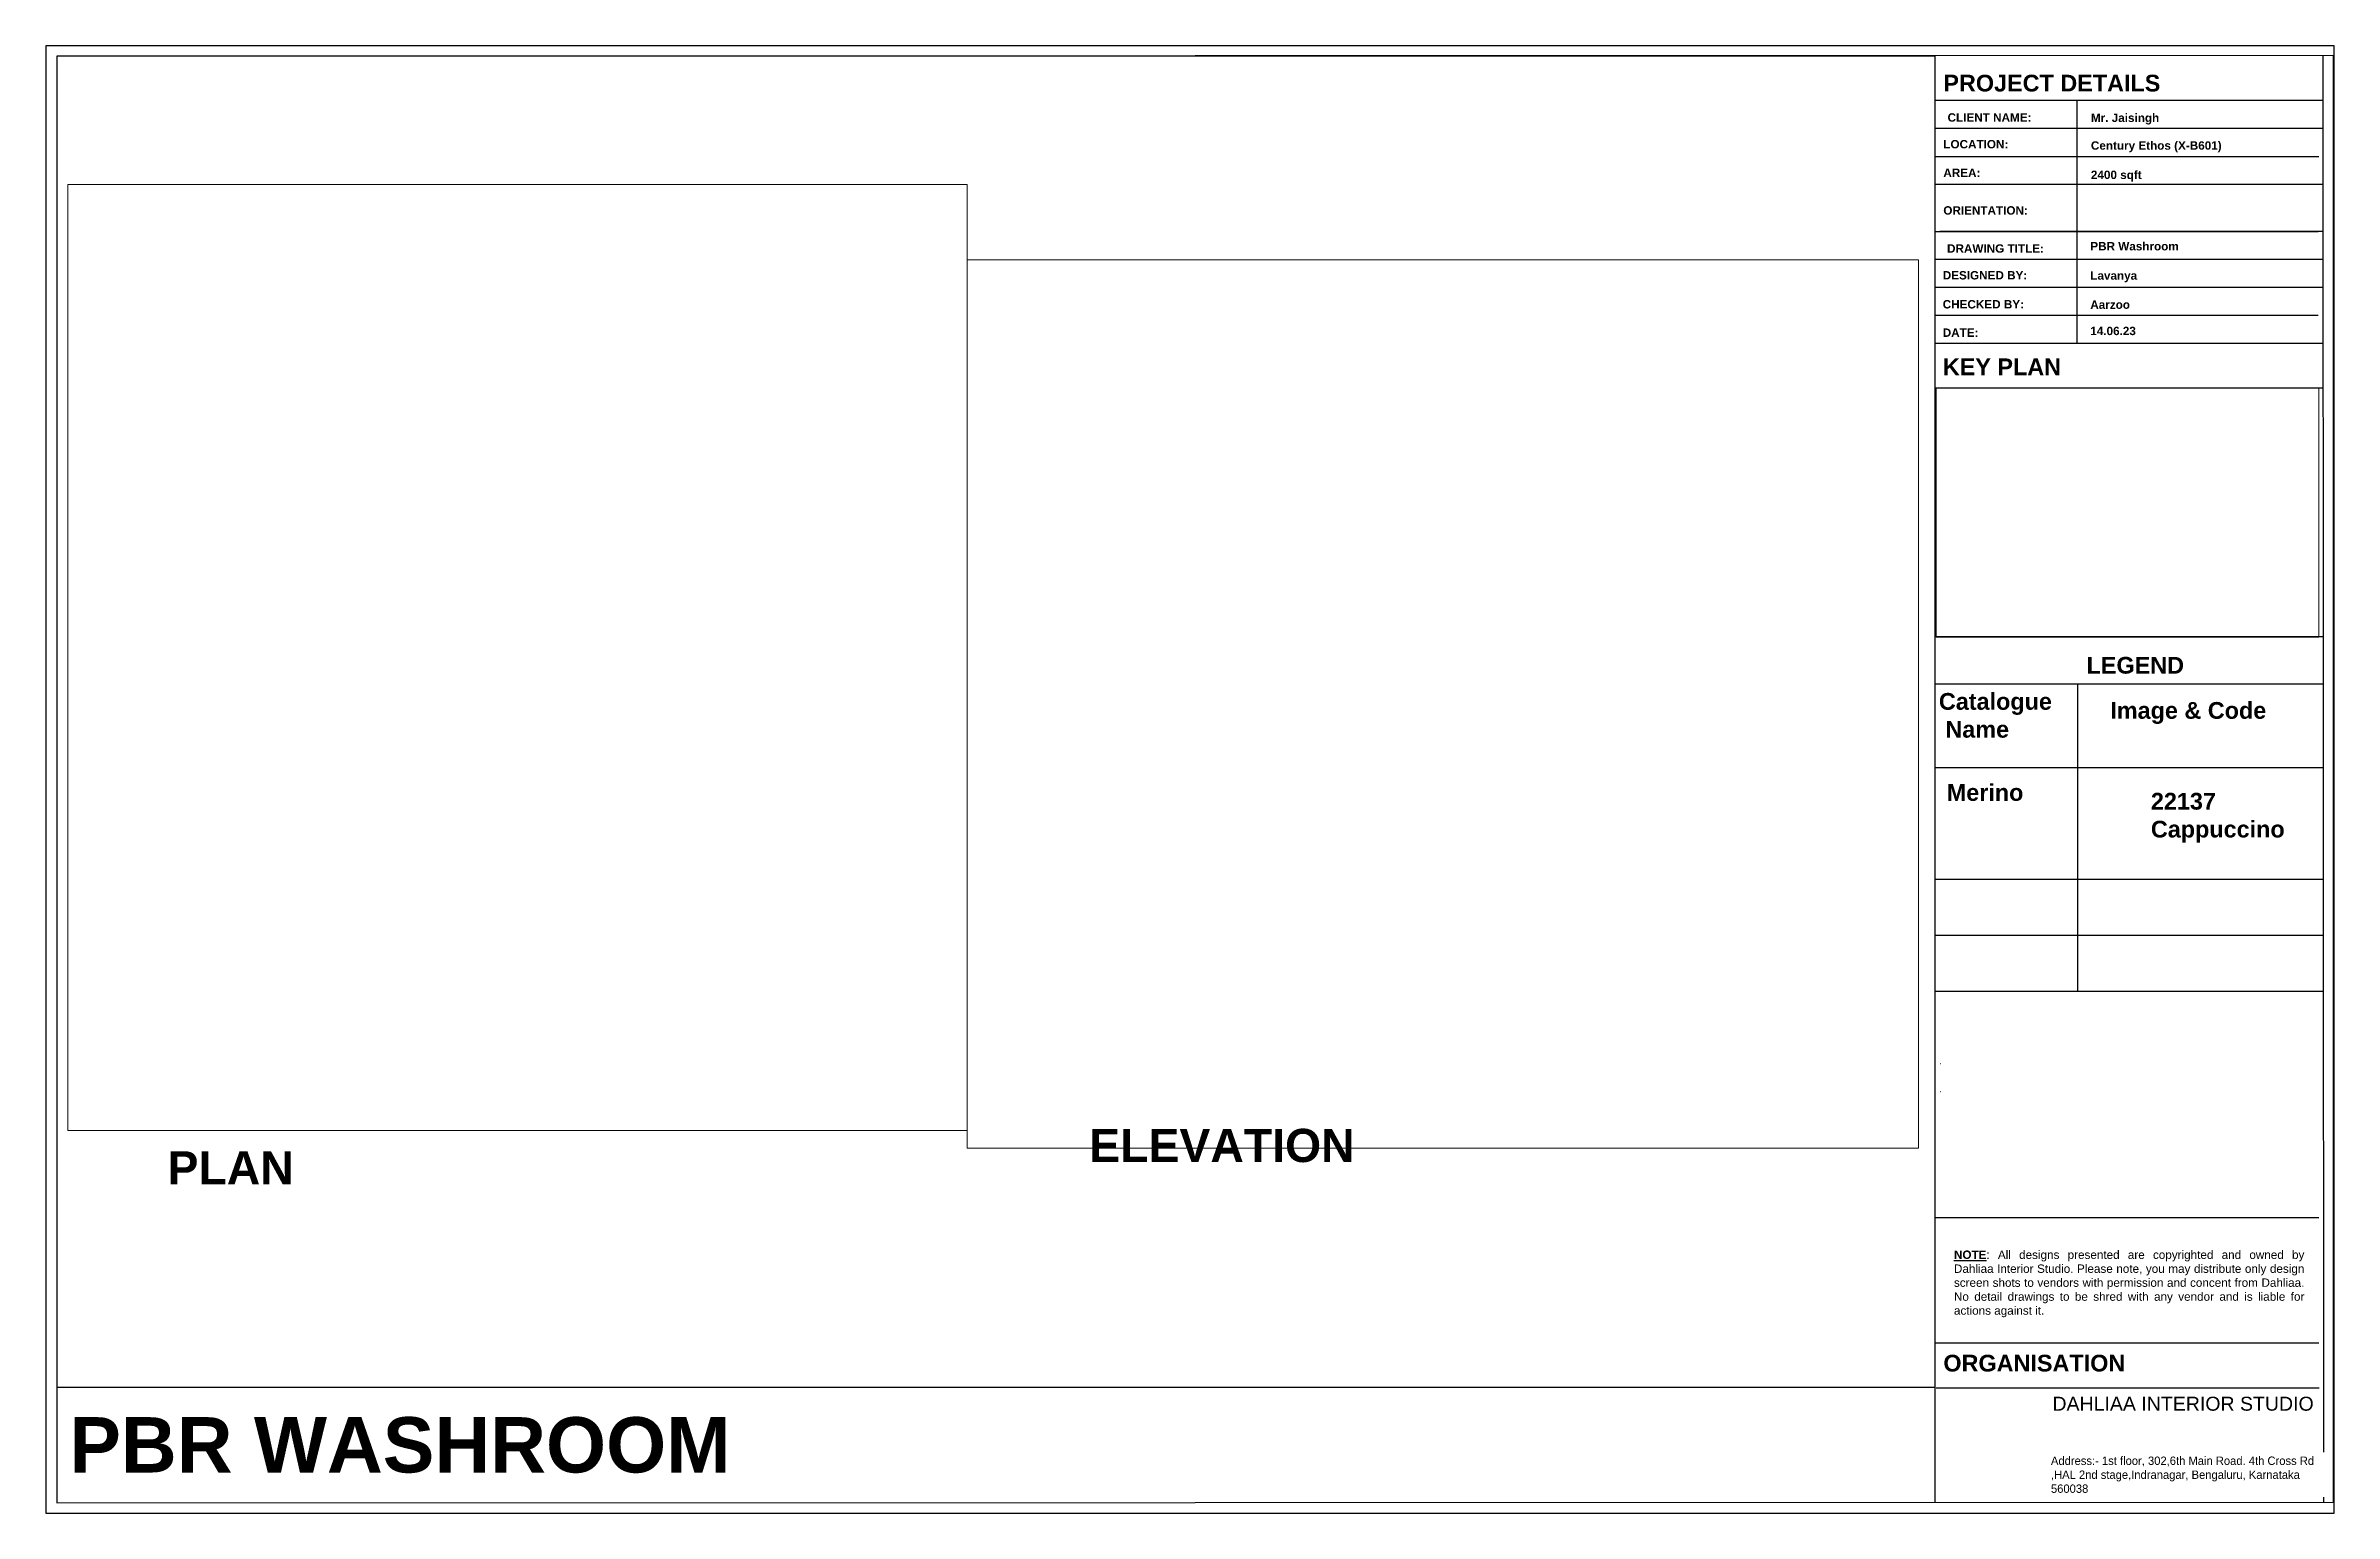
# Paper-space layout 'Layout1' of a CAD drawing. Header units: millimetres. Extents: x -3 to 411, y 2 to 267.
import ezdxf

# ---------------------------------------------------------------- set-up
doc = ezdxf.new("R2010")
doc.units = ezdxf.units.MM
doc.header["$LTSCALE"] = 15
doc.layers.add('LS_DR_Wall', color=5, linetype='Continuous', lineweight=35)
doc.layers.add('Template', color=252, linetype='Continuous')
doc.styles.add('ARIAL', font='arial.ttf')

psp = doc.layouts.get("Layout1")

# ---------------------------------------------------------------- linework, layer by layer
at = {"layer": 'LS_DR_Wall', "color": 0, "linetype": 'Continuous', "lineweight": 25, "ltscale": 2}
for p, q in [((408.53, 265.44), (408.6, 4.02)), ((338.4, 24.72), (-0.98, 24.72))]:
    psp.add_line(p, q, dxfattribs=at)
at = {"layer": 'Template', "color": 18, "ltscale": 0.25, "true_color": 0x000000}
for p, q in [((338.4, 265.44), (338.4, 4.02)), ((364.04, 257.3), (364.04, 213.44)), ((364.14, 151.9), (364.14, 96.37))]:
    psp.add_line(p, q, dxfattribs=at)
at = {"layer": 'Template', "color": 18, "true_color": 0x000000}
for p, q in [((338.4, 257.34), (408.53, 257.34)), ((338.4, 252.29), (408.53, 252.29)), ((338.4, 247.2), (407.76, 247.2)), ((338.4, 242.19), (408.53, 242.19)), ((338.4, 242.16), (407.76, 242.16)), ((338.53, 233.63), (407.65, 233.63)), ((339.31, 233.66), (408.42, 233.66)), ((338.4, 228.61), (408.42, 228.61)), ((338.4, 223.57), (408.42, 223.57)), ((338.4, 218.48), (407.65, 218.48)), ((338.4, 213.47), (408.42, 213.47)), ((338.4, 213.44), (407.65, 213.44)), ((338.4, 205.39), (408.42, 205.39)), ((338.4, 160.42), (408.53, 160.42)), ((338.64, 160.38), (407.76, 160.38)), ((338.58, 151.9), (408.56, 151.9)), ((338.58, 136.75), (408.56, 136.75)), ((338.58, 116.56), (408.57, 116.56)), ((338.58, 106.47), (408.57, 106.47)), ((338.58, 96.37), (408.57, 96.37)), ((339.35, 83.28), (339.41, 83.28)), ((339.35, 78.23), (339.41, 78.23)), ((338.58, 55.45), (407.76, 55.45)), ((338.58, 32.77), (407.76, 32.77)), ((338.64, 24.69), (407.82, 24.69))]:
    psp.add_line(p, q, dxfattribs=at)
at = {"layer": 'Template', "color": 18, "ltscale": 0.25, "true_color": 0x000000}
for points in [[(-3, 2), (410.55, 2), (410.56, 267.19), (-2.99, 267.19)], [(-0.99, 3.88), (410.45, 4.02), (410.45, 265.44), (-0.99, 265.3)]]:
    psp.add_lwpolyline(points, close=True, dxfattribs=at)

# ---------------------------------------------------------------- texts
at = {"layer": 'Template', "color": 18, "ltscale": 0.25, "true_color": 0x000000, "style": 'ARIAL'}
psp.add_text('DAHLIAA INTERIOR STUDIO ', height=2.524, dxfattribs=at).set_placement((359.64, 20.53))
at = {"layer": 'Template', "color": 18, "ltscale": 0.25, "true_color": 0x000000, "attachment_point": 1, "style": 'ARIAL'}
for s, heights, insert, char_height in [('{\\f@Arial Unicode MS|b1|i0|c0|p34;\\C256;\\c0;PROJECT DETAILS }', [0], (339.93, 261.95), 3.0252), ('{\\f@Arial Unicode MS|b1|i0|c0|p34;\\C256;\\c0;CLIENT NAME:                 }', [0], (340.69, 254.99), 1.5144), ('{\\f@Arial Unicode MS|b1|i0|c0|p34;Mr. Jaisingh         }', [0], (366.59, 254.93), 1.5144), ('{\\f@Arial Unicode MS|b1|i0|c0|p34;\\C256;\\c0;LOCATION:                       }', [1.95], (339.92, 250.16), 1.5144), ('{\\f@Arial Unicode MS|b1|i0|c0|p34;Century Ethos (X-B601)}', [0], (366.59, 249.92), 1.5144), ('{\\f@Arial Unicode MS|b1|i0|c0|p34;\\C256;\\c0;AREA:}', [0], (339.92, 244.99), 1.5144), ('{\\f@Arial Unicode MS|b1|i0|c0|p34;2400 sqft     }', [0], (366.59, 244.62), 1.5144), ('{\\f@Arial Unicode MS|b1|i0|c0|p34;\\C256;\\c0;ORIENTATION:}', [0], (339.92, 238.19), 1.5144), ('\\pxt18;{\\f@Arial Unicode MS|b1|i0|c0|p34;PBR Washroom}', [0], (366.48, 231.72), 1.5144), ('{\\f@Arial Unicode MS|b1|i0|c0|p34;\\C256;\\c0;DRAWING TITLE:          }', [0], (340.59, 231.31), 1.5144), ('{\\f@Arial Unicode MS|b1|i0|c0|p34;\\C256;\\c0;DESIGNED BY:}', [0], (339.81, 226.47), 1.5144), ('{\\f@Arial Unicode MS|b1|i0|c0|p34;Lavanya}', [0], (366.48, 226.42), 1.5144), ('{\\f@Arial Unicode MS|b1|i0|c0|p34;\\C256;\\c0;CHECKED BY:}', [0], (339.81, 221.23), 1.5144), ('{\\f@Arial Unicode MS|b1|i0|c0|p34;\\C256;\\c0;Aarzoo             }', [0], (366.48, 221.16), 1.5144), ('{\\f@Arial Unicode MS|b1|i0|c0|p34;\\C256;\\c0;DATE:}', [0], (339.81, 216.1), 1.5144), ('{\\f@Arial Unicode MS|b1|i0|c0|p34;14.06.23            }', [0], (366.48, 216.41), 1.5144), ('{\\f@Arial Unicode MS|b1|i0|c0|p34;\\C256;\\c0;KEY PLAN }', [0], (339.83, 210.68), 3.0252), ('{\\f@Arial Unicode MS|b1|i0|c0|p34;LEGEND }', [0], (365.81, 156.75), 3.0252), ('{\\f@Arial Unicode MS|b1|i0|c0|p34;Catalogue\\P Name }', [0], (339.12, 150.22), 3.0252), ('{\\f@Arial Unicode MS|b1|i0|c0|p34;Image & Code }', [0], (370.1, 148.59), 3.0252), ('{\\f@Arial Unicode MS|b1|i0|c0|p34;Merino }', [0], (340.54, 133.76), 3.0252), ('{\\f@Arial Unicode MS|b1|i0|c0|p34;22137 \\PCappuccino}', [0], (377.43, 132.18), 3.0252), ('{\\f@Arial Unicode MS|b1|i0|c0|p34;\\C256;\\c0;ORGANISATION}', [0], (339.93, 30.64), 3.0252)]:
    psp.add_mtext_dynamic_manual_height_columns(s, width=76.7728, gutter_width=6.3, heights=heights, dxfattribs=dict(at, insert=insert, char_height=char_height))
at = {"layer": 'Template', "ltscale": 0.25, "attachment_point": 1, "style": 'ARIAL'}
for s, insert, char_height in [('{\\f@Arial Unicode MS|b1|i0|c0|p34;\\C256;\\c0;ELEVATION           }', (185.57, 71.46), 6), ('{\\f@Arial Unicode MS|b1|i0|c0|p34;\\C256;\\c0;PLAN           }', (19, 67.41), 6), ('{\\f@Arial Unicode MS|b1|i0|c0|p34;\\C256;\\c0;PBR WASHROOM           }', (1.26, 19.36), 10)]:
    psp.add_mtext_dynamic_manual_height_columns(s, width=816.1868, gutter_width=67, heights=[0], dxfattribs=dict(at, insert=insert, char_height=char_height))

# ---------------------------------------------------------------- viewports
at = {"layer": 'LS_DR_Wall', "color": 0, "linetype": 'Continuous', "lineweight": 25, "ltscale": 2, "view_target_point": (-506699.24, -75434.07)}
psp.add_viewport(center=(168.71, 145.01), size=(339.38, 240.5787), view_center_point=(340528543.16, 433703865.24), view_height=672924708.6358, dxfattribs=at)
at = {"layer": 'LS_DR_Wall', "color": 7, "lineweight": -3, "ltscale": 2, "true_color": 0xffffff, "view_target_point": (-506699.24, -75434.07)}
for center, size, view_center_point, view_height, status in [((82.25, 156.64), (162.48, 170.929), (-1099095.54, -406188.07), 4050.126, 3), ((249.47, 148.23), (171.95, 160.5636), (-1098540.54, -400618.8), 4906.4637, 4)]:
    psp.add_viewport(center=center, size=size, view_center_point=view_center_point, view_height=view_height, status=status, dxfattribs=at)
at = {"layer": 'LS_DR_Wall', "color": 0, "linetype": 'Continuous', "lineweight": 25, "ltscale": 2, "view_target_point": (-506699.24, -75434.07)}
psp.add_viewport(center=(373.2, 182.87), size=(69.12, 44.9789), view_center_point=(-1341359.67, -395154.61), view_height=18675.673, status=5, dxfattribs=at)

# ---------------------------------------------------------------- next in the draw order: texts
at = {"layer": 'Template', "color": 18, "true_color": 0x000000, "char_height": 1.51258, "attachment_point": 1, "bg_fill": 2}
for s, insert, width in [('\\pxqj;{\\fArial|b1|i0|c0|p34;\\L\\C7;NOTE\\fArial|b0|i0|c0|p34;\\l: All designs presented are copyrighted and owned by Dahliaa Interior Studio. Please note, you may distribute only design screen shots to vendors with permission and concent from Dahliaa. No detail drawings to be shred with any vendor and is liable for actions against it.}', (341.84, 49.47), 63.1352), ('{\\C7;Address:- 1st floor, 302,6th Main Road. 4th Cross Rd ,HAL 2nd stage,Indranagar, Bengaluru, Karnataka 560038}', (359.37, 12.24), 48.6497)]:
    psp.add_mtext(s, dxfattribs=dict(at, insert=insert, width=width))

doc.saveas('drawing.dxf')
